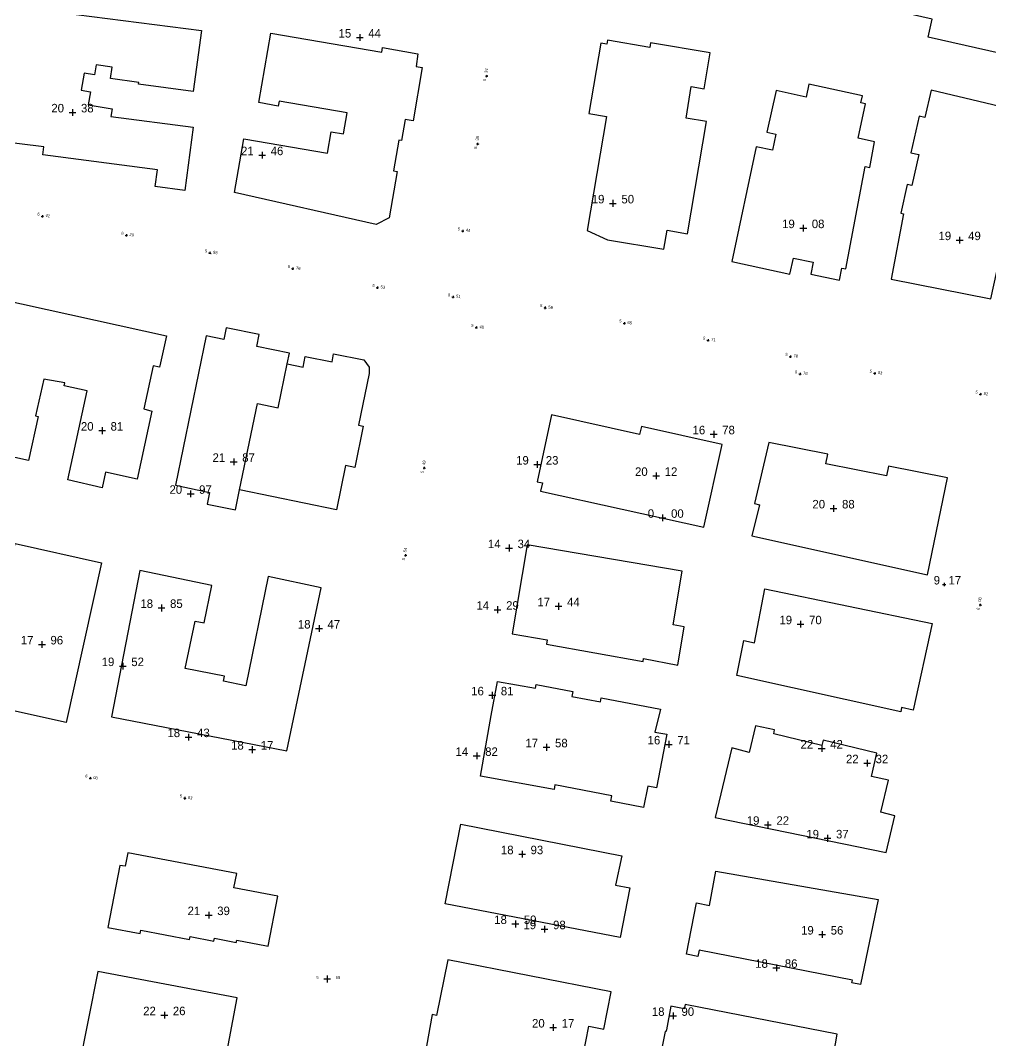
# Model space of a CAD drawing. Header units: inches. Extents: x 179019 to 255520, y 666000 to 809980.
# Drawn here: x 254632.5 to 254746.6, y 809144 to 809263.9 of the extents above; entities that cross this region are included whole.
import ezdxf
from ezdxf.enums import TextEntityAlignment as Align

# ---------------------------------------------------------------- set-up
doc = ezdxf.new("R2010")
doc.units = ezdxf.units.IN
doc.header["$MEASUREMENT"] = 0
for name, color, linetype in [('building levels', 6, 'Continuous'), ('orig buildings', 3, 'Continuous'), ('street levels', 5, 'Continuous')]:
    doc.layers.add(name, color=color, linetype=linetype)
doc.styles.add('hebtxt', font='hebtxt')

# ---------------------------------------------------------------- blocks, each defined once
blk = doc.blocks.new('1505')
for points in [[(-0.4, 0), (0.4, 0)], [(0, 0.4), (0, -0.4)]]:
    blk.add_lwpolyline(points)
at = {"style": 'hebtxt'}
blk.add_attdef('METER', text='', height=2, dxfattribs=at).set_placement((-1, 0), align=Align.RIGHT)
blk.add_attdef('CENTIMETER', (1, 0), '', height=2, dxfattribs=at)
blk = doc.blocks.new('1503')
for points in [[(-0.4, 0), (0.4, 0)], [(0, 0.4), (0, -0.4)]]:
    blk.add_lwpolyline(points)
at = {"style": 'hebtxt'}
blk.add_attdef('METER', text='', height=2, dxfattribs=at).set_placement((-1, 0), align=Align.RIGHT)
blk.add_attdef('CENTIMETER', (1, 0), '', height=2, dxfattribs=at)

msp = doc.modelspace()

# ---------------------------------------------------------------- linework, layer by layer
at = {"layer": 'orig buildings'}
for points, elevation in [([(254733.65, 809273.87), (254739.36, 809272.59), (254739.64, 809273.85), (254744.58, 809272.74), (254744.62, 809272.94), (254755.89, 809270.4), (254755.04, 809266.62), (254753.73, 809266.91), (254752.96, 809263.53), (254754.58, 809263.16), (254753.58, 809258.75), (254739.28, 809261.98), (254739.76, 809264.1), (254733.18, 809265.58), (254733.85, 809268.56), (254732.47, 809268.87), (254733.65, 809273.87)], 18.61), ([(254660.53, 809254.3), (254661.94, 809262.46), (254675.01, 809260.21), (254675.1, 809260.75), (254679.26, 809260.03), (254679.06, 809258.53), (254679.77, 809258.41), (254678.69, 809252.15), (254677.74, 809252.31), (254677.31, 809249.83), (254677.02, 809249.88), (254676.39, 809246.24), (254676.82, 809246.17), (254675.89, 809240.73), (254674.34, 809239.96), (254657.68, 809243.72), (254658.77, 809250.04), (254668.61, 809248.35), (254669.04, 809250.86), (254670.51, 809250.61), (254670.93, 809253.07), (254662.91, 809254.45), (254662.81, 809253.85), (254660.54, 809254.31)], 21.05), ([(254710.99, 809238.85), (254713.22, 809252.05), (254710.8, 809252.47), (254711.42, 809256.17), (254712.94, 809255.91), (254713.66, 809260.13), (254706.63, 809261.33), (254706.53, 809260.76), (254701.56, 809261.61), (254701.49, 809261.17), (254700.76, 809261.29), (254699.36, 809253.01), (254701.44, 809252.66), (254699.17, 809239.25), (254701.55, 809238.16), (254708.21, 809237.04), (254708.59, 809239.27), (254710.97, 809238.85)], 19.01), ([(254734.94, 809233.52), (254746.67, 809231.22), (254748.43, 809239.26), (254749.39, 809239.04), (254752.5, 809252.7), (254739.64, 809255.76), (254738.91, 809252.54), (254738.25, 809252.7), (254737.27, 809248.39), (254738.2, 809248.17), (254737.37, 809244.54), (254736.84, 809244.66), (254736.06, 809241.27), (254736.41, 809241.19), (254734.94, 809233.52)], 19.08), ([(254625.96, 809212.65), (254629.9, 809231.2), (254649.66, 809226.84), (254648.89, 809223.32), (254648.89, 809223.32), (254648.86, 809223.18), (254648.12, 809223.34), (254647.01, 809218.29), (254647.96, 809218.01), (254646.21, 809209.99), (254642.51, 809210.81), (254642.11, 809208.99), (254638.05, 809209.91), (254640.32, 809220.37), (254637.62, 809220.97), (254637.7, 809221.33), (254635.22, 809221.78), (254634.26, 809217.45), (254634.58, 809217.38), (254633.43, 809212.2), (254630.4, 809212.87), (254630.14, 809211.69), (254625.96, 809212.65)], 21.08), ([(254694.99, 809217.55), (254693.29, 809209.7), (254693.9, 809209.57), (254693.68, 809208.61), (254712.88, 809204.34), (254715.05, 809214.08), (254705.56, 809216.2), (254705.34, 809215.24), (254694.99, 809217.55)], 18.34), ([(254631.85, 809202.42), (254642.04, 809200.17), (254637.88, 809181.37), (254627.76, 809183.61), (254631.85, 809202.42)], 16.76), ([(254690.34, 809191.83), (254694.46, 809191.11), (254694.37, 809190.59), (254705.74, 809188.58), (254705.8, 809188.92), (254709.82, 809188.14), (254710.59, 809192.65), (254709.27, 809192.88), (254710.34, 809199.2), (254692.11, 809202.29), (254690.34, 809191.83)], 17.36), ([(254643.2, 809182.05), (254663.85, 809178.06), (254667.86, 809197.24), (254661.62, 809198.54), (254658.99, 809185.71), (254656.37, 809186.26), (254656.5, 809186.84), (254651.88, 809187.73), (254653.05, 809193.32), (254654.09, 809193.1), (254655.02, 809197.51), (254646.53, 809199.26), (254643.2, 809182.05)], 22.24), ([(254720.08, 809197.12), (254739.77, 809193.02), (254737.52, 809182.84), (254736.17, 809183.14), (254736.06, 809182.65), (254716.77, 809186.92), (254717.6, 809191.02), (254718.86, 809190.75), (254720.08, 809197.12)], 19.83), ([(254686.6, 809175.07), (254687.86, 809182.21), (254688.62, 809186.22), (254693.1, 809185.42), (254693.18, 809185.84), (254697.48, 809185.03), (254697.37, 809184.45), (254700.73, 809183.81), (254700.82, 809184.29), (254707.81, 809182.97), (254707.14, 809180.27), (254708.53, 809180.01), (254707.34, 809173.72), (254706.31, 809173.91), (254705.79, 809171.39), (254701.94, 809172.12), (254702.06, 809172.78), (254695.38, 809174.04), (254695.28, 809173.49), (254686.6, 809175.07)], 17.67), ([(254734.34, 809166.11), (254735.38, 809170.41), (254733.72, 809170.83), (254734.63, 809174.59), (254732.61, 809175.04), (254733.27, 809177.78), (254726.95, 809179.31), (254726.8, 809178.69), (254721.12, 809180.06), (254721.23, 809180.52), (254718.98, 809181), (254718.22, 809177.87), (254716.21, 809178.39), (254714.24, 809170.2)], 18.16), ([(254684.29, 809169.42), (254703.24, 809165.72), (254702.49, 809162.27), (254704.2, 809161.94), (254703.05, 809156.09), (254682.46, 809160.08), (254684.29, 809169.42)], 19.62), ([(254644.19, 809164.59), (254642.77, 809157.29), (254646.58, 809156.56), (254646.65, 809156.97), (254652.39, 809155.88), (254652.45, 809156.22), (254655.24, 809155.69), (254655.3, 809156.02), (254657.88, 809155.53), (254657.93, 809155.79), (254661.45, 809155.13), (254661.62, 809155.09), (254662.78, 809160.97), (254657.6, 809161.95), (254657.93, 809163.62), (254645.12, 809166.05), (254644.81, 809164.49), (254644.19, 809164.59)], 21.89), ([(254714.3, 809163.9), (254733.4, 809160.57), (254731.32, 809150.59), (254730.33, 809150.79), (254730.38, 809151.08), (254712.34, 809154.61), (254712.2, 809153.89), (254710.86, 809154.15), (254712.04, 809160.17), (254713.56, 809159.87), (254714.3, 809163.9)], 21.17), ([(254680.07, 809142.22), (254691.64, 809139.96), (254692, 809141.34), (254699.83, 809139.81), (254700.22, 809141.79), (254698.66, 809142.09), (254699.36, 809145.67), (254701.13, 809145.33), (254701.98, 809149.71), (254682.78, 809153.46), (254681.43, 809146.95), (254680.95, 809147.05), (254680.07, 809142.22)], 19.99), ([(254639.33, 809140.68), (254646.76, 809139.34), (254646.09, 809135.75), (254655.16, 809134.03), (254658, 809149), (254641.6, 809152.11), (254639.33, 809140.68)], 20.72), ([(254709.03, 809148.02), (254708.49, 809145.25), (254708.49, 809145.25), (254708.44, 809145.02), (254708.33, 809145.04), (254707.07, 809138.59), (254708.7, 809138.28), (254708.61, 809137.82), (254714.2, 809136.73), (254713.9, 809135.36), (254721.48, 809133.88), (254721.75, 809135.31), (254726.93, 809134.3), (254726.98, 809134.56), (254728.67, 809134.19), (254729.94, 809140.7), (254728.35, 809141.02), (254727.97, 809141.09), (254728.58, 809144.74), (254710.7, 809148.24), (254710.6, 809147.72), (254709.03, 809148.02)], 18.27)]:
    msp.add_lwpolyline(points, close=True, dxfattribs=dict(at, elevation=elevation))
at = {"layer": 'orig buildings', "elevation": 17.33}
msp.add_lwpolyline([(254631.15, 809267.11), (254637.38, 809266.35), (254637.18, 809264.87), (254653.8, 809262.78), (254652.79, 809255.57), (254646.39, 809256.47), (254646.41, 809256.63), (254643.08, 809257.1), (254643.27, 809258.45), (254641.4, 809258.73), (254641.19, 809257.55), (254639.99, 809257.76), (254639.63, 809255.74), (254640.73, 809255.55), (254640.46, 809254.03), (254643.27, 809253.54), (254643.12, 809252.65), (254652.8, 809251.38), (254651.82, 809243.96), (254648.34, 809244.42), (254648.6, 809246.36), (254635.12, 809248.13), (254635.24, 809249.09), (254629.49, 809249.8)], dxfattribs=at)
at = {"layer": 'orig buildings'}
for points in [[(254719.07, 809249.08), (254716.18, 809235.6), (254723.03, 809234.09), (254723.44, 809236), (254725.77, 809235.52), (254725.47, 809234.12), (254728.85, 809233.4), (254729.15, 809234.83), (254729.62, 809234.73), (254731.87, 809246.77), (254732.43, 809246.66), (254732.96, 809249.68), (254731.04, 809250.09), (254731.92, 809254.15), (254731.39, 809254.26), (254731.57, 809255.08), (254725.25, 809256.44), (254724.93, 809254.94), (254721.4, 809255.7), (254720.31, 809250.79), (254721.37, 809250.57), (254720.96, 809248.68), (254719.07, 809249.08)], [(254720.55, 809214.33), (254718.84, 809207.13), (254719.46, 809206.98), (254718.53, 809203.33), (254739.22, 809198.76), (254741.56, 809210.16), (254734.62, 809211.54), (254734.39, 809210.39), (254727.27, 809211.81), (254727.5, 809212.95)]]:
    msp.add_lwpolyline(points, close=True, dxfattribs=at)
for points in [[(254650.72, 809209.29, 22.95), (254650.92, 809209.24, 22.95), (254654.75, 809208.44, 22.95), (254654.47, 809207.08, 22.89), (254657.79, 809206.4, 22.86), (254658.27, 809208.74, 22.88), (254660.36, 809218.9, 22.95), (254662.81, 809218.39, 22.88), (254663.87, 809223.55, 22.88), (254664.13, 809224.83, 22.88), (254660.3, 809225.61, 22.9), (254660.59, 809227.01, 22.91), (254656.69, 809227.81, 22.92), (254656.41, 809226.42, 22.92), (254654.32, 809226.85, 22.92), (254650.72, 809209.29, 22.95)], [(254663.87, 809223.55, 9.95), (254665.76, 809223.19, 9.91), (254666, 809224.41, 9.22), (254669.16, 809223.8, 9.24), (254669.34, 809224.74, 9.16), (254672.88, 809224.05, 9.04), (254673.51, 809223.18, 9.1), (254673.51, 809222.41, 9.04), (254672.27, 809216.34, 9.44), (254672.82, 809216.23, 9.44), (254671.83, 809211.39, 9.46), (254670.73, 809211.62, 9.48), (254669.66, 809206.4, 9.46), (254658.27, 809208.74, 9.35), (254660.36, 809218.9, 22.95), (254662.81, 809218.39, 22.88), (254663.87, 809223.55, 9.95)]]:
    msp.add_polyline3d(points, close=True, dxfattribs=at)

# ---------------------------------------------------------------- block references
at = {"layer": 'building levels'}
ref = msp.add_blockref('1505', (254672.41, 809261.94, 15.44), dxfattribs=at)
ref.add_attrib('METER', '15', dxfattribs={"layer": '0', "height": 1, "style": 'hebtxt'}).set_placement((254671.41, 809261.93, 15.44), align=Align.RIGHT)
ref.add_attrib('CENTIMETER', '44', (254673.41, 809261.93, 15.44), dxfattribs={"layer": '0', "height": 1, "style": 'hebtxt'})
ref = msp.add_blockref('1505', (254638.61, 809253.13, 20.38), dxfattribs=at)
ref.add_attrib('METER', '20', dxfattribs={"layer": '0', "height": 1, "style": 'hebtxt'}).set_placement((254637.61, 809253.13, 20.38), align=Align.RIGHT)
ref.add_attrib('CENTIMETER', '38', (254639.61, 809253.13, 20.38), dxfattribs={"layer": '0', "height": 1, "style": 'hebtxt'})
ref = msp.add_blockref('1505', (254660.93, 809248.1, 21.46), dxfattribs=at)
ref.add_attrib('METER', '21', dxfattribs={"layer": '0', "height": 1, "style": 'hebtxt'}).set_placement((254659.93, 809248.1, 21.46), align=Align.RIGHT)
ref.add_attrib('CENTIMETER', '46', (254661.93, 809248.1, 21.46), dxfattribs={"layer": '0', "height": 1, "style": 'hebtxt'})
ref = msp.add_blockref('1505', (254702.2, 809242.43, 19.5), dxfattribs=at)
ref.add_attrib('METER', '19', dxfattribs={"layer": '0', "height": 1, "style": 'hebtxt'}).set_placement((254701.2, 809242.43, 19.5), align=Align.RIGHT)
ref.add_attrib('CENTIMETER', '50', (254703.2, 809242.43, 19.5), dxfattribs={"layer": '0', "height": 1, "style": 'hebtxt'})
ref = msp.add_blockref('1505', (254724.6, 809239.52, 19.08), dxfattribs=at)
ref.add_attrib('METER', '19', dxfattribs={"layer": '0', "height": 1, "style": 'hebtxt'}).set_placement((254723.6, 809239.52, 19.08), align=Align.RIGHT)
ref.add_attrib('CENTIMETER', '08', (254725.6, 809239.52, 19.08), dxfattribs={"layer": '0', "height": 1, "style": 'hebtxt'})
ref = msp.add_blockref('1505', (254743, 809238.11, 19.49), dxfattribs=at)
ref.add_attrib('METER', '19', dxfattribs={"layer": '0', "height": 1, "style": 'hebtxt'}).set_placement((254742, 809238.11, 19.49), align=Align.RIGHT)
ref.add_attrib('CENTIMETER', '49', (254744, 809238.11, 19.49), dxfattribs={"layer": '0', "height": 1, "style": 'hebtxt'})
ref = msp.add_blockref('1505', (254642.09, 809215.71, 20.81), dxfattribs=at)
ref.add_attrib('METER', '20', dxfattribs={"layer": '0', "height": 1, "style": 'hebtxt'}).set_placement((254641.09, 809215.71, 20.81), align=Align.RIGHT)
ref.add_attrib('CENTIMETER', '81', (254643.09, 809215.71, 20.81), dxfattribs={"layer": '0', "height": 1, "style": 'hebtxt'})
ref = msp.add_blockref('1505', (254714.06, 809215.28, 16.78), dxfattribs=at)
ref.add_attrib('METER', '16', dxfattribs={"layer": '0', "height": 1, "style": 'hebtxt'}).set_placement((254713.06, 809215.28, 16.78), align=Align.RIGHT)
ref.add_attrib('CENTIMETER', '78', (254715.06, 809215.28, 16.78), dxfattribs={"layer": '0', "height": 1, "style": 'hebtxt'})
ref = msp.add_blockref('1505', (254657.58, 809212.04, 21.87), dxfattribs=at)
ref.add_attrib('METER', '21', dxfattribs={"layer": '0', "height": 1, "style": 'hebtxt'}).set_placement((254656.58, 809212.04, 21.87), align=Align.RIGHT)
ref.add_attrib('CENTIMETER', '87', (254658.58, 809212.04, 21.87), dxfattribs={"layer": '0', "height": 1, "style": 'hebtxt'})
ref = msp.add_blockref('1505', (254693.3, 809211.72, 19.23), dxfattribs=at)
ref.add_attrib('METER', '19', dxfattribs={"layer": '0', "height": 1, "style": 'hebtxt'}).set_placement((254692.3, 809211.72, 19.23), align=Align.RIGHT)
ref.add_attrib('CENTIMETER', '23', (254694.3, 809211.72, 19.23), dxfattribs={"layer": '0', "height": 1, "style": 'hebtxt'})
ref = msp.add_blockref('1505', (254707.29, 809210.39, 20.12), dxfattribs=at)
ref.add_attrib('METER', '20', dxfattribs={"layer": '0', "height": 1, "style": 'hebtxt'}).set_placement((254706.29, 809210.39, 20.12), align=Align.RIGHT)
ref.add_attrib('CENTIMETER', '12', (254708.29, 809210.39, 20.12), dxfattribs={"layer": '0', "height": 1, "style": 'hebtxt'})
ref = msp.add_blockref('1505', (254652.51, 809208.28, 20.97), dxfattribs=at)
ref.add_attrib('METER', '20', dxfattribs={"layer": '0', "height": 1, "style": 'hebtxt'}).set_placement((254651.51, 809208.28, 20.97), align=Align.RIGHT)
ref.add_attrib('CENTIMETER', '97', (254653.51, 809208.28, 20.97), dxfattribs={"layer": '0', "height": 1, "style": 'hebtxt'})
ref = msp.add_blockref('1505', (254728.16, 809206.56, 20.88), dxfattribs=at)
ref.add_attrib('METER', '20', dxfattribs={"layer": '0', "height": 1, "style": 'hebtxt'}).set_placement((254727.16, 809206.56, 20.88), align=Align.RIGHT)
ref.add_attrib('CENTIMETER', '88', (254729.16, 809206.56, 20.88), dxfattribs={"layer": '0', "height": 1, "style": 'hebtxt'})
ref = msp.add_blockref('1505', (254708.04, 809205.46), dxfattribs=at)
ref.add_attrib('METER', '0', dxfattribs={"layer": '0', "height": 1, "style": 'hebtxt'}).set_placement((254707.04, 809205.46), align=Align.RIGHT)
ref.add_attrib('CENTIMETER', '00', (254709.04, 809205.46), dxfattribs={"layer": '0', "height": 1, "style": 'hebtxt'})
ref = msp.add_blockref('1505', (254689.98, 809201.9, 14.34), dxfattribs=at)
ref.add_attrib('METER', '14', dxfattribs={"layer": '0', "height": 1, "style": 'hebtxt'}).set_placement((254688.98, 809201.89, 14.34), align=Align.RIGHT)
ref.add_attrib('CENTIMETER', '34', (254690.98, 809201.89, 14.34), dxfattribs={"layer": '0', "height": 1, "style": 'hebtxt'})
at = {"layer": 'building levels', "xscale": 0.5, "yscale": 0.5, "zscale": 0.5}
msp.add_blockref('1505', (254741.19, 809197.62, 9.17), dxfattribs=at).add_auto_attribs({'METER': '9', 'CENTIMETER': '17'})
at = {"layer": 'building levels'}
ref = msp.add_blockref('1505', (254649.09, 809194.86, 18.85), dxfattribs=at)
ref.add_attrib('METER', '18', dxfattribs={"layer": '0', "height": 1, "style": 'hebtxt'}).set_placement((254648.09, 809194.86, 18.85), align=Align.RIGHT)
ref.add_attrib('CENTIMETER', '85', (254650.09, 809194.86, 18.85), dxfattribs={"layer": '0', "height": 1, "style": 'hebtxt'})
ref = msp.add_blockref('1505', (254688.63, 809194.65, 14.29), dxfattribs=at)
ref.add_attrib('METER', '14', dxfattribs={"layer": '0', "height": 1, "style": 'hebtxt'}).set_placement((254687.63, 809194.65, 14.29), align=Align.RIGHT)
ref.add_attrib('CENTIMETER', '29', (254689.63, 809194.65, 14.29), dxfattribs={"layer": '0', "height": 1, "style": 'hebtxt'})
ref = msp.add_blockref('1505', (254695.8, 809195.05, 17.44), dxfattribs=at)
ref.add_attrib('METER', '17', dxfattribs={"layer": '0', "height": 1, "style": 'hebtxt'}).set_placement((254694.8, 809195.05, 17.44), align=Align.RIGHT)
ref.add_attrib('CENTIMETER', '44', (254696.8, 809195.05, 17.44), dxfattribs={"layer": '0', "height": 1, "style": 'hebtxt'})
ref = msp.add_blockref('1505', (254667.62, 809192.44, 18.47), dxfattribs=at)
ref.add_attrib('METER', '18', dxfattribs={"layer": '0', "height": 1, "style": 'hebtxt'}).set_placement((254666.62, 809192.44, 18.47), align=Align.RIGHT)
ref.add_attrib('CENTIMETER', '47', (254668.62, 809192.44, 18.47), dxfattribs={"layer": '0', "height": 1, "style": 'hebtxt'})
ref = msp.add_blockref('1505', (254724.28, 809192.94, 19.7), dxfattribs=at)
ref.add_attrib('METER', '19', dxfattribs={"layer": '0', "height": 1, "style": 'hebtxt'}).set_placement((254723.28, 809192.94, 19.7), align=Align.RIGHT)
ref.add_attrib('CENTIMETER', '70', (254725.28, 809192.94, 19.7), dxfattribs={"layer": '0', "height": 1, "style": 'hebtxt'})
ref = msp.add_blockref('1505', (254635.02, 809190.57, 17.96), dxfattribs=at)
ref.add_attrib('METER', '17', dxfattribs={"layer": '0', "height": 1, "style": 'hebtxt'}).set_placement((254634.02, 809190.57, 17.96), align=Align.RIGHT)
ref.add_attrib('CENTIMETER', '96', (254636.02, 809190.57, 17.96), dxfattribs={"layer": '0', "height": 1, "style": 'hebtxt'})
ref = msp.add_blockref('1505', (254644.53, 809188.02, 19.52), dxfattribs=at)
ref.add_attrib('METER', '19', dxfattribs={"layer": '0', "height": 1, "style": 'hebtxt'}).set_placement((254643.53, 809188.02, 19.52), align=Align.RIGHT)
ref.add_attrib('CENTIMETER', '52', (254645.53, 809188.02, 19.52), dxfattribs={"layer": '0', "height": 1, "style": 'hebtxt'})
ref = msp.add_blockref('1505', (254688.01, 809184.59, 16.81), dxfattribs=at)
ref.add_attrib('METER', '16', dxfattribs={"layer": '0', "height": 1, "style": 'hebtxt'}).set_placement((254687.01, 809184.58, 16.81), align=Align.RIGHT)
ref.add_attrib('CENTIMETER', '81', (254689.01, 809184.58, 16.81), dxfattribs={"layer": '0', "height": 1, "style": 'hebtxt'})
ref = msp.add_blockref('1505', (254652.27, 809179.67, 18.43), dxfattribs=at)
ref.add_attrib('METER', '18', dxfattribs={"layer": '0', "height": 1, "style": 'hebtxt'}).set_placement((254651.27, 809179.67, 18.43), align=Align.RIGHT)
ref.add_attrib('CENTIMETER', '43', (254653.27, 809179.67, 18.43), dxfattribs={"layer": '0', "height": 1, "style": 'hebtxt'})
ref = msp.add_blockref('1505', (254659.76, 809178.2, 18.17), dxfattribs=at)
ref.add_attrib('METER', '18', dxfattribs={"layer": '0', "height": 1, "style": 'hebtxt'}).set_placement((254658.76, 809178.2, 18.17), align=Align.RIGHT)
ref.add_attrib('CENTIMETER', '17', (254660.76, 809178.2, 18.17), dxfattribs={"layer": '0', "height": 1, "style": 'hebtxt'})
ref = msp.add_blockref('1505', (254694.39, 809178.47, 17.58), dxfattribs=at)
ref.add_attrib('METER', '17', dxfattribs={"layer": '0', "height": 1, "style": 'hebtxt'}).set_placement((254693.39, 809178.47, 17.58), align=Align.RIGHT)
ref.add_attrib('CENTIMETER', '58', (254695.39, 809178.47, 17.58), dxfattribs={"layer": '0', "height": 1, "style": 'hebtxt'})
ref = msp.add_blockref('1505', (254708.77, 809178.82, 16.71), dxfattribs=at)
ref.add_attrib('METER', '16', dxfattribs={"layer": '0', "height": 1, "style": 'hebtxt'}).set_placement((254707.77, 809178.81, 16.71), align=Align.RIGHT)
ref.add_attrib('CENTIMETER', '71', (254709.77, 809178.81, 16.71), dxfattribs={"layer": '0', "height": 1, "style": 'hebtxt'})
ref = msp.add_blockref('1505', (254726.77, 809178.33, 22.42), dxfattribs=at)
ref.add_attrib('METER', '22', dxfattribs={"layer": '0', "height": 1, "style": 'hebtxt'}).set_placement((254725.77, 809178.33, 22.42), align=Align.RIGHT)
ref.add_attrib('CENTIMETER', '42', (254727.77, 809178.33, 22.42), dxfattribs={"layer": '0', "height": 1, "style": 'hebtxt'})
ref = msp.add_blockref('1505', (254686.17, 809177.46, 14.82), dxfattribs=at)
ref.add_attrib('METER', '14', dxfattribs={"layer": '0', "height": 1, "style": 'hebtxt'}).set_placement((254685.17, 809177.46, 14.82), align=Align.RIGHT)
ref.add_attrib('CENTIMETER', '82', (254687.17, 809177.46, 14.82), dxfattribs={"layer": '0', "height": 1, "style": 'hebtxt'})
ref = msp.add_blockref('1505', (254732.11, 809176.61, 22.32), dxfattribs=at)
ref.add_attrib('METER', '22', dxfattribs={"layer": '0', "height": 1, "style": 'hebtxt'}).set_placement((254731.11, 809176.6, 22.32), align=Align.RIGHT)
ref.add_attrib('CENTIMETER', '32', (254733.11, 809176.6, 22.32), dxfattribs={"layer": '0', "height": 1, "style": 'hebtxt'})
ref = msp.add_blockref('1505', (254720.44, 809169.36, 19.22), dxfattribs=at)
ref.add_attrib('METER', '19', dxfattribs={"layer": '0', "height": 1, "style": 'hebtxt'}).set_placement((254719.44, 809169.36, 19.22), align=Align.RIGHT)
ref.add_attrib('CENTIMETER', '22', (254721.44, 809169.36, 19.22), dxfattribs={"layer": '0', "height": 1, "style": 'hebtxt'})
ref = msp.add_blockref('1505', (254727.45, 809167.77, 19.37), dxfattribs=at)
ref.add_attrib('METER', '19', dxfattribs={"layer": '0', "height": 1, "style": 'hebtxt'}).set_placement((254726.45, 809167.76, 19.37), align=Align.RIGHT)
ref.add_attrib('CENTIMETER', '37', (254728.45, 809167.76, 19.37), dxfattribs={"layer": '0', "height": 1, "style": 'hebtxt'})
ref = msp.add_blockref('1505', (254691.51, 809165.9, 18.93), dxfattribs=at)
ref.add_attrib('METER', '18', dxfattribs={"layer": '0', "height": 1, "style": 'hebtxt'}).set_placement((254690.51, 809165.9, 18.93), align=Align.RIGHT)
ref.add_attrib('CENTIMETER', '93', (254692.51, 809165.9, 18.93), dxfattribs={"layer": '0', "height": 1, "style": 'hebtxt'})
ref = msp.add_blockref('1505', (254654.64, 809158.74, 21.39), dxfattribs=at)
ref.add_attrib('METER', '21', dxfattribs={"layer": '0', "height": 1, "style": 'hebtxt'}).set_placement((254653.64, 809158.74, 21.39), align=Align.RIGHT)
ref.add_attrib('CENTIMETER', '39', (254655.64, 809158.74, 21.39), dxfattribs={"layer": '0', "height": 1, "style": 'hebtxt'})
ref = msp.add_blockref('1505', (254690.72, 809157.7, 18.59), dxfattribs=at)
ref.add_attrib('METER', '18', dxfattribs={"layer": '0', "height": 1, "style": 'hebtxt'}).set_placement((254689.72, 809157.69, 18.59), align=Align.RIGHT)
ref.add_attrib('CENTIMETER', '59', (254691.72, 809157.69, 18.59), dxfattribs={"layer": '0', "height": 1, "style": 'hebtxt'})
ref = msp.add_blockref('1505', (254694.16, 809157.08, 19.98), dxfattribs=at)
ref.add_attrib('METER', '19', dxfattribs={"layer": '0', "height": 1, "style": 'hebtxt'}).set_placement((254693.16, 809157.08, 19.98), align=Align.RIGHT)
ref.add_attrib('CENTIMETER', '98', (254695.16, 809157.08, 19.98), dxfattribs={"layer": '0', "height": 1, "style": 'hebtxt'})
ref = msp.add_blockref('1505', (254726.83, 809156.45, 19.56), dxfattribs=at)
ref.add_attrib('METER', '19', dxfattribs={"layer": '0', "height": 1, "style": 'hebtxt'}).set_placement((254725.83, 809156.45, 19.56), align=Align.RIGHT)
ref.add_attrib('CENTIMETER', '56', (254727.83, 809156.45, 19.56), dxfattribs={"layer": '0', "height": 1, "style": 'hebtxt'})
ref = msp.add_blockref('1505', (254721.43, 809152.54, 18.86), dxfattribs=at)
ref.add_attrib('METER', '18', dxfattribs={"layer": '0', "height": 1, "style": 'hebtxt'}).set_placement((254720.43, 809152.54, 18.86), align=Align.RIGHT)
ref.add_attrib('CENTIMETER', '86', (254722.43, 809152.54, 18.86), dxfattribs={"layer": '0', "height": 1, "style": 'hebtxt'})
ref = msp.add_blockref('1505', (254649.42, 809146.97, 22.26), dxfattribs=at)
ref.add_attrib('METER', '22', dxfattribs={"layer": '0', "height": 1, "style": 'hebtxt'}).set_placement((254648.42, 809146.97, 22.26), align=Align.RIGHT)
ref.add_attrib('CENTIMETER', '26', (254650.42, 809146.97, 22.26), dxfattribs={"layer": '0', "height": 1, "style": 'hebtxt'})
ref = msp.add_blockref('1505', (254709.27, 809146.89, 18.9), dxfattribs=at)
ref.add_attrib('METER', '18', dxfattribs={"layer": '0', "height": 1, "style": 'hebtxt'}).set_placement((254708.27, 809146.89, 18.9), align=Align.RIGHT)
ref.add_attrib('CENTIMETER', '90', (254710.27, 809146.89, 18.9), dxfattribs={"layer": '0', "height": 1, "style": 'hebtxt'})
ref = msp.add_blockref('1505', (254695.17, 809145.52, 20.17), dxfattribs=at)
ref.add_attrib('METER', '20', dxfattribs={"layer": '0', "height": 1, "style": 'hebtxt'}).set_placement((254694.17, 809145.52, 20.17), align=Align.RIGHT)
ref.add_attrib('CENTIMETER', '17', (254696.17, 809145.52, 20.17), dxfattribs={"layer": '0', "height": 1, "style": 'hebtxt'})
at = {"layer": 'street levels'}
ref = msp.add_blockref('1503', (254687.36, 809257.41, 5.35), dxfattribs=dict(at, xscale=0.35, yscale=0.35, zscale=0.35, rotation=80.04755839262943))
ref.add_attrib('METER', '5', dxfattribs={"layer": '0', "height": 0.35, "rotation": 80.0476, "style": 'hebtxt'}).set_placement((254687.3, 809257.06, 5.35), align=Align.RIGHT)
ref.add_attrib('CENTIMETER', '34', (254687.42, 809257.75, 5.35), dxfattribs={"layer": '0', "height": 0.35, "rotation": 80.0476, "style": 'hebtxt'})
ref = msp.add_blockref('1503', (254686.3, 809249.43, 5.39), dxfattribs=dict(at, xscale=0.35, yscale=0.35, zscale=0.35, rotation=79.84538924080273))
ref.add_attrib('METER', '5', dxfattribs={"layer": '0', "height": 0.35, "rotation": 79.8454, "style": 'hebtxt'}).set_placement((254686.24, 809249.09, 5.39), align=Align.RIGHT)
ref.add_attrib('CENTIMETER', '38', (254686.37, 809249.78, 5.39), dxfattribs={"layer": '0', "height": 0.35, "rotation": 79.8454, "style": 'hebtxt'})
ref = msp.add_blockref('1503', (254635.06, 809240.92, 6.42), dxfattribs=dict(at, xscale=0.35, yscale=0.35, zscale=0.35, rotation=350.4407469808188))
ref.add_attrib('METER', '6', dxfattribs={"layer": '0', "height": 0.35, "rotation": 350.4407, "style": 'hebtxt'}).set_placement((254634.72, 809240.98, 6.42), align=Align.RIGHT)
ref.add_attrib('CENTIMETER', '41', (254635.41, 809240.86, 6.42), dxfattribs={"layer": '0', "height": 0.35, "rotation": 350.4407, "style": 'hebtxt'})
ref = msp.add_blockref('1503', (254644.95, 809238.67, 6.2), dxfattribs=dict(at, xscale=0.35, yscale=0.35, zscale=0.35, rotation=350.4407469808188))
ref.add_attrib('METER', '6', dxfattribs={"layer": '0', "height": 0.35, "rotation": 350.4407, "style": 'hebtxt'}).set_placement((254644.6, 809238.72, 6.2), align=Align.RIGHT)
ref.add_attrib('CENTIMETER', '20', (254645.29, 809238.61, 6.2), dxfattribs={"layer": '0', "height": 0.35, "rotation": 350.4407, "style": 'hebtxt'})
ref = msp.add_blockref('1503', (254684.52, 809239.19, 5.44), dxfattribs=dict(at, xscale=0.35, yscale=0.35, zscale=0.35, rotation=350.4407469808188))
ref.add_attrib('METER', '5', dxfattribs={"layer": '0', "height": 0.35, "rotation": 350.4407, "style": 'hebtxt'}).set_placement((254684.18, 809239.24, 5.44), align=Align.RIGHT)
ref.add_attrib('CENTIMETER', '44', (254684.87, 809239.13, 5.44), dxfattribs={"layer": '0', "height": 0.35, "rotation": 350.4407, "style": 'hebtxt'})
ref = msp.add_blockref('1503', (254654.77, 809236.58, 5.98), dxfattribs=dict(at, xscale=0.35, yscale=0.35, zscale=0.35, rotation=350.4407469808188))
ref.add_attrib('METER', '5', dxfattribs={"layer": '0', "height": 0.35, "rotation": 350.4407, "style": 'hebtxt'}).set_placement((254654.43, 809236.64, 5.98), align=Align.RIGHT)
ref.add_attrib('CENTIMETER', '98', (254655.12, 809236.53, 5.98), dxfattribs={"layer": '0', "height": 0.35, "rotation": 350.4407, "style": 'hebtxt'})
ref = msp.add_blockref('1503', (254664.53, 809234.74, 5.77), dxfattribs=dict(at, xscale=0.35, yscale=0.35, zscale=0.35, rotation=350.4407469808188))
ref.add_attrib('METER', '5', dxfattribs={"layer": '0', "height": 0.35, "rotation": 350.4407, "style": 'hebtxt'}).set_placement((254664.19, 809234.8, 5.77), align=Align.RIGHT)
ref.add_attrib('CENTIMETER', '76', (254664.88, 809234.68, 5.77), dxfattribs={"layer": '0', "height": 0.35, "rotation": 350.4407, "style": 'hebtxt'})
ref = msp.add_blockref('1503', (254674.48, 809232.52, 5.53), dxfattribs=dict(at, xscale=0.35, yscale=0.35, zscale=0.35, rotation=350.4407469808188))
ref.add_attrib('METER', '5', dxfattribs={"layer": '0', "height": 0.35, "rotation": 350.4407, "style": 'hebtxt'}).set_placement((254674.14, 809232.57, 5.53), align=Align.RIGHT)
ref.add_attrib('CENTIMETER', '53', (254674.83, 809232.46, 5.53), dxfattribs={"layer": '0', "height": 0.35, "rotation": 350.4407, "style": 'hebtxt'})
ref = msp.add_blockref('1503', (254683.38, 809231.43, 5.52), dxfattribs=dict(at, xscale=0.35, yscale=0.35, zscale=0.35, rotation=350.4407469808188))
ref.add_attrib('METER', '5', dxfattribs={"layer": '0', "height": 0.35, "rotation": 350.4407, "style": 'hebtxt'}).set_placement((254683.03, 809231.49, 5.52), align=Align.RIGHT)
ref.add_attrib('CENTIMETER', '51', (254683.72, 809231.37, 5.52), dxfattribs={"layer": '0', "height": 0.35, "rotation": 350.4407, "style": 'hebtxt'})
ref = msp.add_blockref('1503', (254694.22, 809230.15, 5.58), dxfattribs=dict(at, xscale=0.35, yscale=0.35, zscale=0.35, rotation=350.4407469808188))
ref.add_attrib('METER', '5', dxfattribs={"layer": '0', "height": 0.35, "rotation": 350.4407, "style": 'hebtxt'}).set_placement((254693.88, 809230.21, 5.58), align=Align.RIGHT)
ref.add_attrib('CENTIMETER', '58', (254694.57, 809230.09, 5.58), dxfattribs={"layer": '0', "height": 0.35, "rotation": 350.4407, "style": 'hebtxt'})
ref = msp.add_blockref('1503', (254686.11, 809227.83, 5.48), dxfattribs=dict(at, xscale=0.35, yscale=0.35, zscale=0.35, rotation=350.4407469808188))
ref.add_attrib('METER', '5', dxfattribs={"layer": '0', "height": 0.35, "rotation": 350.4407, "style": 'hebtxt'}).set_placement((254685.77, 809227.89, 5.48), align=Align.RIGHT)
ref.add_attrib('CENTIMETER', '48', (254686.46, 809227.77, 5.48), dxfattribs={"layer": '0', "height": 0.35, "rotation": 350.4407, "style": 'hebtxt'})
ref = msp.add_blockref('1503', (254703.53, 809228.34, 5.65), dxfattribs=dict(at, xscale=0.35, yscale=0.35, zscale=0.35, rotation=350.4407469808188))
ref.add_attrib('METER', '5', dxfattribs={"layer": '0', "height": 0.35, "rotation": 350.4407, "style": 'hebtxt'}).set_placement((254703.19, 809228.4, 5.65), align=Align.RIGHT)
ref.add_attrib('CENTIMETER', '65', (254703.88, 809228.28, 5.65), dxfattribs={"layer": '0', "height": 0.35, "rotation": 350.4407, "style": 'hebtxt'})
ref = msp.add_blockref('1503', (254713.39, 809226.33, 5.72), dxfattribs=dict(at, xscale=0.35, yscale=0.35, zscale=0.35, rotation=350.4407469808188))
ref.add_attrib('METER', '5', dxfattribs={"layer": '0', "height": 0.35, "rotation": 350.4407, "style": 'hebtxt'}).set_placement((254713.05, 809226.38, 5.72), align=Align.RIGHT)
ref.add_attrib('CENTIMETER', '71', (254713.74, 809226.27, 5.72), dxfattribs={"layer": '0', "height": 0.35, "rotation": 350.4407, "style": 'hebtxt'})
ref = msp.add_blockref('1503', (254723.07, 809224.42, 5.78), dxfattribs=dict(at, xscale=0.35, yscale=0.35, zscale=0.35, rotation=350.4407469808188))
ref.add_attrib('METER', '5', dxfattribs={"layer": '0', "height": 0.35, "rotation": 350.4407, "style": 'hebtxt'}).set_placement((254722.73, 809224.48, 5.78), align=Align.RIGHT)
ref.add_attrib('CENTIMETER', '78', (254723.42, 809224.36, 5.78), dxfattribs={"layer": '0', "height": 0.35, "rotation": 350.4407, "style": 'hebtxt'})
ref = msp.add_blockref('1503', (254724.2, 809222.37, 5.77), dxfattribs=dict(at, xscale=0.35, yscale=0.35, zscale=0.35, rotation=350.4407469808188))
ref.add_attrib('METER', '5', dxfattribs={"layer": '0', "height": 0.35, "rotation": 350.4407, "style": 'hebtxt'}).set_placement((254723.86, 809222.43, 5.77), align=Align.RIGHT)
ref.add_attrib('CENTIMETER', '76', (254724.55, 809222.31, 5.77), dxfattribs={"layer": '0', "height": 0.35, "rotation": 350.4407, "style": 'hebtxt'})
ref = msp.add_blockref('1503', (254732.99, 809222.44, 5.84), dxfattribs=dict(at, xscale=0.35, yscale=0.35, zscale=0.35, rotation=350.4407469808188))
ref.add_attrib('METER', '5', dxfattribs={"layer": '0', "height": 0.35, "rotation": 350.4407, "style": 'hebtxt'}).set_placement((254732.65, 809222.5, 5.84), align=Align.RIGHT)
ref.add_attrib('CENTIMETER', '83', (254733.34, 809222.38, 5.84), dxfattribs={"layer": '0', "height": 0.35, "rotation": 350.4407, "style": 'hebtxt'})
ref = msp.add_blockref('1503', (254745.45, 809219.99, 5.93), dxfattribs=dict(at, xscale=0.35, yscale=0.35, zscale=0.35, rotation=350.4407469808188))
ref.add_attrib('METER', '5', dxfattribs={"layer": '0', "height": 0.35, "rotation": 350.4407, "style": 'hebtxt'}).set_placement((254745.1, 809220.04, 5.93), align=Align.RIGHT)
ref.add_attrib('CENTIMETER', '92', (254745.79, 809219.93, 5.93), dxfattribs={"layer": '0', "height": 0.35, "rotation": 350.4407, "style": 'hebtxt'})
ref = msp.add_blockref('1503', (254680.02, 809211.31, 5.49), dxfattribs=dict(at, xscale=0.35, yscale=0.35, zscale=0.35, rotation=79.25825336353445))
ref.add_attrib('METER', '5', dxfattribs={"layer": '0', "height": 0.35, "rotation": 79.2583, "style": 'hebtxt'}).set_placement((254679.96, 809210.96, 5.49), align=Align.RIGHT)
ref.add_attrib('CENTIMETER', '49', (254680.09, 809211.65, 5.49), dxfattribs={"layer": '0', "height": 0.35, "rotation": 79.2583, "style": 'hebtxt'})
ref = msp.add_blockref('1503', (254677.82, 809201.04, 5.55), dxfattribs=dict(at, xscale=0.35, yscale=0.35, zscale=0.35, rotation=79.31268716314688))
ref.add_attrib('METER', '5', dxfattribs={"layer": '0', "height": 0.35, "rotation": 79.3127, "style": 'hebtxt'}).set_placement((254677.75, 809200.7, 5.55), align=Align.RIGHT)
ref.add_attrib('CENTIMETER', '54', (254677.88, 809201.38, 5.55), dxfattribs={"layer": '0', "height": 0.35, "rotation": 79.3127, "style": 'hebtxt'})
ref = msp.add_blockref('1503', (254745.44, 809195.22, 6.01), dxfattribs=dict(at, xscale=0.35, yscale=0.35, zscale=0.35, rotation=79.51212463843137))
ref.add_attrib('METER', '6', dxfattribs={"layer": '0', "height": 0.35, "rotation": 79.5121, "style": 'hebtxt'}).set_placement((254745.38, 809194.87, 6.01), align=Align.RIGHT)
ref.add_attrib('CENTIMETER', '00', (254745.5, 809195.56, 6.01), dxfattribs={"layer": '0', "height": 0.35, "rotation": 79.5121, "style": 'hebtxt'})
ref = msp.add_blockref('1503', (254640.69, 809174.83), dxfattribs=dict(at, xscale=0.35, yscale=0.35, zscale=0.35, rotation=349))
ref.add_attrib('METER', '6', dxfattribs={"layer": '0', "height": 0.35, "rotation": 349, "style": 'hebtxt'}).set_placement((254640.34, 809174.89), align=Align.RIGHT)
ref.add_attrib('CENTIMETER', '00', (254641.03, 809174.76), dxfattribs={"layer": '0', "height": 0.35, "rotation": 349, "style": 'hebtxt'})
ref = msp.add_blockref('1503', (254651.82, 809172.49), dxfattribs=dict(at, xscale=0.35, yscale=0.35, zscale=0.35, rotation=349))
ref.add_attrib('METER', '5', dxfattribs={"layer": '0', "height": 0.35, "rotation": 349, "style": 'hebtxt'}).set_placement((254651.47, 809172.55), align=Align.RIGHT)
ref.add_attrib('CENTIMETER', '83', (254652.16, 809172.42), dxfattribs={"layer": '0', "height": 0.35, "rotation": 349, "style": 'hebtxt'})
ref = msp.add_blockref('1503', (254668.58, 809151.23, 5.69), dxfattribs=at)
ref.add_attrib('METER', '5', dxfattribs={"layer": '0', "height": 0.35, "style": 'hebtxt'}).set_placement((254667.58, 809151.23, 5.69), align=Align.RIGHT)
ref.add_attrib('CENTIMETER', '69', (254669.58, 809151.23, 5.69), dxfattribs={"layer": '0', "height": 0.35, "style": 'hebtxt'})

doc.saveas('drawing.dxf')
